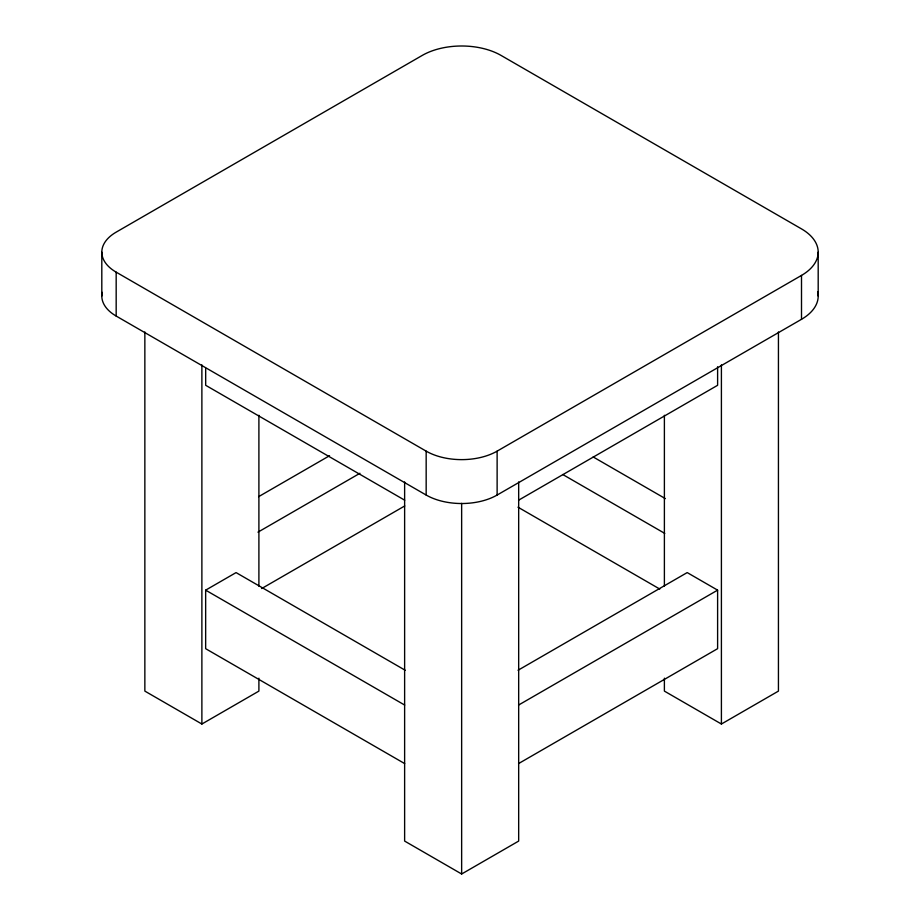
<?xml version="1.0" encoding="UTF-8"?>
<svg xmlns="http://www.w3.org/2000/svg" width="920" height="920" viewBox="0 0 920 920"><rect width="100%" height="100%" fill="white"/><g stroke="black" fill="none" stroke-linecap="round" stroke-linejoin="round"><path stroke-width="1.38" d="M258.647 496.65L329.544 455.722M257.957 532.162L359.95 473.271M404.673 763.588L205.654 648.692L205.654 590.157L236.072 572.596L405.225 670.266M116.173 272.159L426.167 451.145A50.175 28.968 0 0 0 497.122 451.145L801.504 275.413A56.971 32.89 0 0 0 801.504 228.896L501.043 55.418A55.718 32.165 0 0 0 422.245 55.418L116.173 232.139A49.024 28.301 0 0 0 116.173 272.159L116.173 316.054L426.167 495.041A50.175 28.968 0 0 0 497.122 495.041L801.504 319.309A56.971 32.89 0 0 0 817.707 291.755M261.694 588.535L404.731 505.954M518.592 500.192L717.611 385.296L717.611 366.747M144.854 331.959L144.854 691.104L201.882 724.029L258.899 691.104L258.899 678.178M518.04 670.255L687.194 572.585L717.611 590.145L717.611 648.669L518.592 763.565M518.592 705.042L717.611 590.145M404.627 481.93L404.627 841.075L461.644 874L518.673 841.075L518.673 481.93M664.389 678.178L664.389 691.104L721.406 724.029L778.435 691.104L778.435 331.959M593.17 456.952L665.321 498.605M562.764 474.513L664.757 533.393M517.983 507.184L659.778 589.053M404.697 500.192L205.677 385.296L205.677 368.172M205.654 590.157L404.673 705.053M818.19 252.149L818.19 296.044M801.504 275.413L801.504 319.309M721.406 364.883L721.406 724.029M664.389 415.276L664.389 586.235M497.122 451.145L497.122 495.041M461.644 503.366L461.644 874M426.167 451.145L426.167 495.041M258.899 415.276L258.899 586.235M201.882 364.883L201.882 724.029M101.809 252.149L101.809 296.044M116.173 316.054A49.024 28.301 0 0 1 102.223 292.353"/></g></svg>
